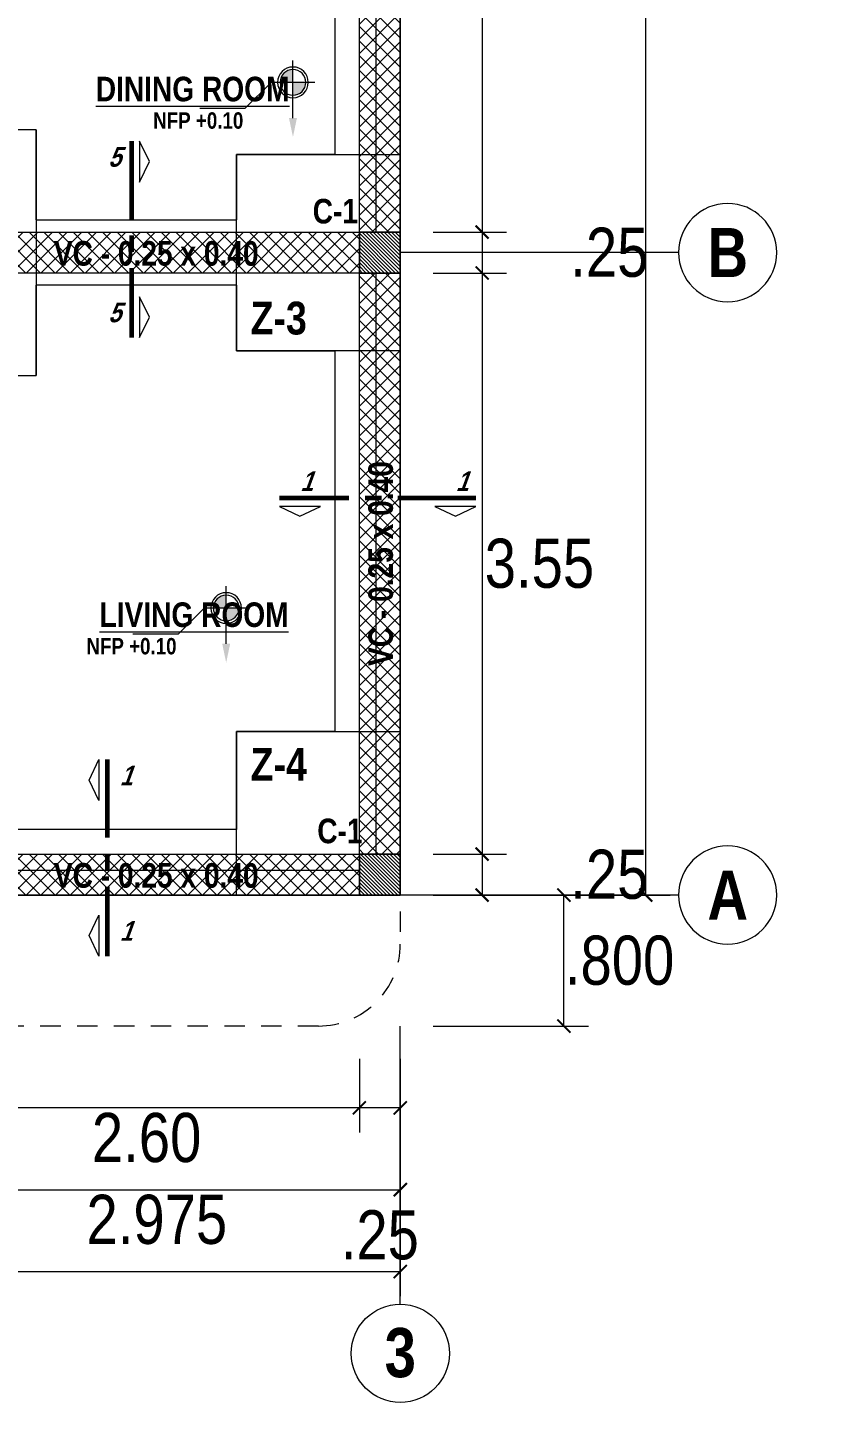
# Model space of a CAD drawing. Header units: millimetres. Extents: x 56 to 215, y 47 to 103.
# Drawn here: x 181.62 to 186.55, y 84.45 to 92.85 of the extents above; entities that cross this region are included whole.
import ezdxf
from ezdxf.enums import TextEntityAlignment as Align

# ---------------------------------------------------------------- set-up
doc = ezdxf.new("R2010")
doc.units = ezdxf.units.MM
doc.linetypes.add('CENTER2', pattern=[28.575, 19.05, -3.175, 3.175, -3.175])
doc.linetypes.add('DASHED2', pattern=[0.375, 0.25, -0.125])
for name, color, linetype, lineweight in [('A_Texto', 43, 'Continuous', 9), ('E_Cimentación', 150, 'Continuous', 50), ('E_Columna', 3, 'Continuous', 25), ('E_Sobrecimiento', 230, 'Continuous', 25), ('E_Viga Secundaria', 133, 'Continuous', 20), ('E_Zapata', 30, 'Continuous', 25), ('G_Cortes', 3, 'Continuous', 60), ('G_Ejes', 253, 'Continuous', 20), ('G_Proyección', 8, 'DASHED2', 15), ('G_Sombreados', 8, 'Continuous', 9), ('G_Texto', 122, 'Continuous', 20)]:
    doc.layers.add(name, color=color, linetype=linetype, lineweight=lineweight)
doc.layers.add('G_Acotación', color=171, linetype='Continuous')
doc.styles.add('Acotacion', font='ARIALN.TTF')
doc.styles.add('AMBIENTES', font='ARIALNB.TTF', dxfattribs={"height": 0.15})
doc.styles.add('Arial Marron', font='ARIALN.TTF')
doc.styles.add('Cotas', font='ARIALNB.TTF', dxfattribs={"height": 0.1})
doc.styles.add('Eje', font='ARIALNB.TTF', dxfattribs={"height": 0.3})
doc.styles.add('Notas', font='ARIALNB.TTF', dxfattribs={"height": 0.15})
doc.styles.add('TITULOS', font='ARIALNB.TTF', dxfattribs={"height": 0.3})
doc.dimstyles.new('Lenin_50', dxfattribs={"dimtxt": 0.3, "dimasz": 0.08, "dimexe": 0.15, "dimexo": 0.2, "dimgap": 0.03, "dimtad": 2, "dimtih": 1, "dimtoh": 1, "dimlfac": -1, "dimzin": 4, "dimdsep": 46, "dimtxsty": 'Acotacion', "dimblk": 'ARCHTICK', "dimcen": 0.08, "dimclrd": 256, "dimclre": 256, "dimclrt": 4, "dimazin": 1, "dimtm": 1e-09, "dimtfac": 1, "dimtmove": 2, "dimatfit": 2, "dimfxl": 1, "dimtolj": 1, "dimlwd": 13, "dimlwe": 18, "dimarcsym": 0})
pattern_1 = [(135, (416.950956, 3.60307), (0.04490128, 0.04490128), []), (45, (416.950956, 3.60307), (0.04490128, -0.04490128), [])]

# ---------------------------------------------------------------- blocks, each defined once
blk = doc.blocks.new('TITULP')
h = blk.add_hatch(color=1)
h.paths.add_polyline_path([(0, -0.0554), (0, -0.134), (0.0785, -0.134, 0.414214)])
h.paths.add_polyline_path([(0, -0.134), (-0.0785, -0.134, 0.414214), (0, -0.2125)])
for p, q in [((0, -0.3527), (0, 0)), ((-0.134, -0.134), (0.134, -0.134)), ((0.2939, -0.2939), (0.5699, -0.2939))]:
    blk.add_line(p, q)
at = {"lineweight": 18}
blk.add_line((0.134, -0.134), (0.2939, -0.2939), dxfattribs=at)
for radius in [0.0937, 0.0785]:
    blk.add_circle((0, -0.134), radius)
blk.add_solid([(0.0242, -0.3527), (0, -0.4678), (-0.0242, -0.3527)])
at = {"style": 'Arial Marron', "width": 1.35}
blk.add_attdef('%%USALA', text='', height=0.14, dxfattribs=at).set_placement((0.3052, -0.1124), align=Align.TOP_LEFT)
at = {"style": 'Arial Marron', "width": 1.1}
blk.add_attdef('NPT%%P0.00', text='', height=0.1, dxfattribs=at).set_placement((0.6033, -0.3972), align=Align.MIDDLE_CENTER)
at = {"style": 'Arial Marron'}
blk.add_attdef('PISO', text='', height=0.08, dxfattribs=at).set_placement((0.6033, -0.5391), align=Align.MIDDLE_CENTER)
blk = doc.blocks.new('Eri')
blk.add_line((-1.7, 0), (0, 0))
blk.add_circle((-2, 0), 0.3)
at = {"color": 1, "style": 'Eje', "flags": 4}
blk.add_attdef('H', text='', height=0.3, dxfattribs=at).set_placement((-2, 0), align=Align.MIDDLE_CENTER)
blk = doc.blocks.new('_ArchTick')
at = {"color": 0, "linetype": 'ByBlock', "const_width": 0.15}
blk.add_lwpolyline([(-0.5, -0.5), (0.5, 0.5)], dxfattribs=at)
blk = doc.blocks.new('*D312')
at = {"layer": 'Defpoints', "color": 0, "transparency": 16777216}
for p in [(177.901, 86.7531), (183.901, 86.7531), (183.901, 85.2531)]:
    blk.add_point(p, dxfattribs=at)
at = {"layer": 'G_Acotación', "lineweight": 18, "transparency": 16777216}
for p, q in [((177.901, 86.5531), (177.901, 85.1031)), ((183.901, 86.5531), (183.901, 85.1031))]:
    blk.add_line(p, q, dxfattribs=at)
at = {"layer": 'G_Acotación', "lineweight": 13, "transparency": 16777216}
blk.add_line((177.901, 85.2531), (183.901, 85.2531), dxfattribs=at)
at = {"layer": 'G_Acotación', "lineweight": 13, "transparency": 16777216, "xscale": 0.08, "yscale": 0.08, "zscale": 0.08, "rotation": 180}
blk.add_blockref('_ArchTick', (177.901, 85.2531), dxfattribs=at)
at = {"layer": 'G_Acotación', "lineweight": 13, "transparency": 16777216, "xscale": 0.08, "yscale": 0.08, "zscale": 0.08}
blk.add_blockref('_ArchTick', (183.901, 85.2531), dxfattribs=at)
at = {"layer": 'G_Acotación', "color": 4, "lineweight": 5, "transparency": 16777216, "insert": (180.901, 85.0699), "char_height": 0.3, "attachment_point": 5, "style": 'Acotacion'}
blk.add_mtext('\\A1;6.000', dxfattribs=at)
blk = doc.blocks.new('*D313')
at = {"layer": 'Defpoints', "color": 0, "transparency": 16777216}
for p in [(180.926, 86.7531), (183.901, 86.7531), (183.901, 85.7531)]:
    blk.add_point(p, dxfattribs=at)
at = {"layer": 'G_Acotación', "lineweight": 18, "transparency": 16777216}
for p, q in [((180.926, 86.5531), (180.926, 85.6031)), ((183.901, 86.5531), (183.901, 85.6031))]:
    blk.add_line(p, q, dxfattribs=at)
at = {"layer": 'G_Acotación', "lineweight": 13, "transparency": 16777216}
blk.add_line((180.926, 85.7531), (183.901, 85.7531), dxfattribs=at)
at = {"layer": 'G_Acotación', "lineweight": 13, "transparency": 16777216, "xscale": 0.08, "yscale": 0.08, "zscale": 0.08, "rotation": 180}
blk.add_blockref('_ArchTick', (180.926, 85.7531), dxfattribs=at)
at = {"layer": 'G_Acotación', "lineweight": 13, "transparency": 16777216, "xscale": 0.08, "yscale": 0.08, "zscale": 0.08}
blk.add_blockref('_ArchTick', (183.901, 85.7531), dxfattribs=at)
at = {"layer": 'G_Acotación', "color": 4, "lineweight": 5, "transparency": 16777216, "insert": (182.4135, 85.5699), "char_height": 0.3, "attachment_point": 5, "style": 'Acotacion'}
blk.add_mtext('\\A1;2.975', dxfattribs=at)
blk = doc.blocks.new('*D317')
at = {"layer": 'Defpoints', "color": 0, "transparency": 16777216}
for p in [(183.901, 100.0531), (185.401, 100.0531), (183.901, 87.5531)]:
    blk.add_point(p, dxfattribs=at)
at = {"layer": 'G_Acotación', "lineweight": 18, "transparency": 16777216}
for p, q in [((184.101, 100.0531), (185.551, 100.0531)), ((184.101, 87.5531), (185.551, 87.5531))]:
    blk.add_line(p, q, dxfattribs=at)
at = {"layer": 'G_Acotación', "lineweight": 13, "transparency": 16777216}
blk.add_line((185.401, 87.5531), (185.401, 100.0531), dxfattribs=at)
at = {"layer": 'G_Acotación', "lineweight": 13, "transparency": 16777216, "xscale": 0.08, "yscale": 0.08, "zscale": 0.08}
for p, rotation in [((185.401, 100.0531), 90), ((185.401, 87.5531), 270)]:
    blk.add_blockref('_ArchTick', p, dxfattribs=dict(at, rotation=rotation))
at = {"layer": 'G_Acotación', "color": 4, "lineweight": 5, "transparency": 16777216, "insert": (185.9297, 93.8031), "char_height": 0.3, "attachment_point": 5, "style": 'Acotacion'}
blk.add_mtext('\\A1;12.500', dxfattribs=at)
blk = doc.blocks.new('*D319')
at = {"layer": 'Defpoints', "color": 0, "transparency": 16777216}
for p in [(183.901, 87.5531), (184.901, 87.5531), (183.901, 86.7531)]:
    blk.add_point(p, dxfattribs=at)
at = {"layer": 'G_Acotación', "lineweight": 18, "transparency": 16777216}
for p, q in [((184.101, 87.5531), (185.051, 87.5531)), ((184.101, 86.7531), (185.051, 86.7531))]:
    blk.add_line(p, q, dxfattribs=at)
at = {"layer": 'G_Acotación', "lineweight": 13, "transparency": 16777216}
blk.add_line((184.901, 86.7531), (184.901, 87.5531), dxfattribs=at)
at = {"layer": 'G_Acotación', "lineweight": 13, "transparency": 16777216, "xscale": 0.08, "yscale": 0.08, "zscale": 0.08}
for p, rotation in [((184.901, 87.5531), 90), ((184.901, 86.7531), 270)]:
    blk.add_blockref('_ArchTick', p, dxfattribs=dict(at, rotation=rotation))
at = {"layer": 'G_Acotación', "color": 4, "lineweight": 5, "transparency": 16777216, "insert": (185.2411, 87.1531), "char_height": 0.3, "attachment_point": 5, "style": 'Acotacion'}
blk.add_mtext('\\A1;.800', dxfattribs=at)
blk = doc.blocks.new('*D328')
at = {"layer": 'Defpoints', "color": 0, "transparency": 16777216}
for p in [(183.651, 86.7531), (183.901, 86.7531), (183.651, 86.2531)]:
    blk.add_point(p, dxfattribs=at)
at = {"layer": 'G_Acotación', "lineweight": 18, "transparency": 16777216}
for p, q in [((183.651, 86.5531), (183.651, 86.1031)), ((183.901, 86.5531), (183.901, 86.1031))]:
    blk.add_line(p, q, dxfattribs=at)
at = {"layer": 'G_Acotación', "lineweight": 13, "transparency": 16777216}
blk.add_line((183.901, 86.2531), (183.651, 86.2531), dxfattribs=at)
at = {"layer": 'G_Acotación', "lineweight": 13, "transparency": 16777216, "xscale": 0.08, "yscale": 0.08, "zscale": 0.08, "rotation": 180}
blk.add_blockref('_ArchTick', (183.651, 86.2531), dxfattribs=at)
at = {"layer": 'G_Acotación', "lineweight": 13, "transparency": 16777216, "xscale": 0.08, "yscale": 0.08, "zscale": 0.08}
blk.add_blockref('_ArchTick', (183.901, 86.2531), dxfattribs=at)
at = {"layer": 'G_Acotación', "color": 4, "lineweight": 5, "transparency": 16777216, "insert": (183.776, 85.4754), "char_height": 0.3, "attachment_point": 5, "style": 'Acotacion'}
blk.add_mtext('\\A1;.25', dxfattribs=at)
blk = doc.blocks.new('*D329')
at = {"layer": 'Defpoints', "color": 0, "transparency": 16777216}
for p in [(181.051, 86.7531), (183.651, 86.7531), (181.051, 86.2531)]:
    blk.add_point(p, dxfattribs=at)
at = {"layer": 'G_Acotación', "lineweight": 18, "transparency": 16777216}
for p, q in [((181.051, 86.5531), (181.051, 86.1031)), ((183.651, 86.5531), (183.651, 86.1031))]:
    blk.add_line(p, q, dxfattribs=at)
at = {"layer": 'G_Acotación', "lineweight": 13, "transparency": 16777216}
blk.add_line((183.651, 86.2531), (181.051, 86.2531), dxfattribs=at)
at = {"layer": 'G_Acotación', "lineweight": 13, "transparency": 16777216, "xscale": 0.08, "yscale": 0.08, "zscale": 0.08, "rotation": 180}
blk.add_blockref('_ArchTick', (181.051, 86.2531), dxfattribs=at)
at = {"layer": 'G_Acotación', "lineweight": 13, "transparency": 16777216, "xscale": 0.08, "yscale": 0.08, "zscale": 0.08}
blk.add_blockref('_ArchTick', (183.651, 86.2531), dxfattribs=at)
at = {"layer": 'G_Acotación', "color": 4, "lineweight": 5, "transparency": 16777216, "insert": (182.351, 86.0699), "char_height": 0.3, "attachment_point": 5, "style": 'Acotacion'}
blk.add_mtext('\\A1;2.60', dxfattribs=at)
blk = doc.blocks.new('*D442')
at = {"layer": 'Defpoints', "color": 0, "transparency": 16777216}
for p in [(183.901, 95.9031), (183.901, 91.6031), (184.401, 91.6031)]:
    blk.add_point(p, dxfattribs=at)
at = {"layer": 'G_Acotación', "lineweight": 18, "transparency": 16777216}
for p, q in [((184.101, 95.9031), (184.551, 95.9031)), ((184.101, 91.6031), (184.551, 91.6031))]:
    blk.add_line(p, q, dxfattribs=at)
at = {"layer": 'G_Acotación', "lineweight": 13, "transparency": 16777216}
blk.add_line((184.401, 95.9031), (184.401, 91.6031), dxfattribs=at)
at = {"layer": 'G_Acotación', "lineweight": 13, "transparency": 16777216, "xscale": 0.08, "yscale": 0.08, "zscale": 0.08}
for p, rotation in [((184.401, 95.9031), 90), ((184.401, 91.6031), 270)]:
    blk.add_blockref('_ArchTick', p, dxfattribs=dict(at, rotation=rotation))
at = {"layer": 'G_Acotación', "color": 4, "lineweight": 5, "transparency": 16777216, "insert": (184.755, 93.7531), "char_height": 0.3, "attachment_point": 5, "style": 'Acotacion'}
blk.add_mtext('\\A1;4.30', dxfattribs=at)
blk = doc.blocks.new('*D443')
at = {"layer": 'Defpoints', "color": 0, "transparency": 16777216}
for p in [(183.901, 91.6031), (183.901, 91.3531), (184.401, 91.3531)]:
    blk.add_point(p, dxfattribs=at)
at = {"layer": 'G_Acotación', "lineweight": 18, "transparency": 16777216}
for p, q in [((184.101, 91.6031), (184.551, 91.6031)), ((184.101, 91.3531), (184.551, 91.3531))]:
    blk.add_line(p, q, dxfattribs=at)
at = {"layer": 'G_Acotación', "lineweight": 13, "transparency": 16777216}
blk.add_line((184.401, 91.6031), (184.401, 91.3531), dxfattribs=at)
at = {"layer": 'G_Acotación', "lineweight": 13, "transparency": 16777216, "xscale": 0.08, "yscale": 0.08, "zscale": 0.08}
for p, rotation in [((184.401, 91.6031), 90), ((184.401, 91.3531), 270)]:
    blk.add_blockref('_ArchTick', p, dxfattribs=dict(at, rotation=rotation))
at = {"layer": 'G_Acotación', "color": 4, "lineweight": 5, "transparency": 16777216, "insert": (185.1786, 91.4781), "char_height": 0.3, "attachment_point": 5, "style": 'Acotacion'}
blk.add_mtext('\\A1;.25', dxfattribs=at)
blk = doc.blocks.new('*D335')
at = {"layer": 'Defpoints', "color": 0, "transparency": 16777216}
for p in [(183.901, 91.3531), (183.901, 87.8031), (184.401, 87.8031)]:
    blk.add_point(p, dxfattribs=at)
at = {"layer": 'G_Acotación', "lineweight": 18, "transparency": 16777216}
for p, q in [((184.101, 91.3531), (184.551, 91.3531)), ((184.101, 87.8031), (184.551, 87.8031))]:
    blk.add_line(p, q, dxfattribs=at)
at = {"layer": 'G_Acotación', "lineweight": 13, "transparency": 16777216}
blk.add_line((184.401, 91.3531), (184.401, 87.8031), dxfattribs=at)
at = {"layer": 'G_Acotación', "lineweight": 13, "transparency": 16777216, "xscale": 0.08, "yscale": 0.08, "zscale": 0.08}
for p, rotation in [((184.401, 91.3531), 90), ((184.401, 87.8031), 270)]:
    blk.add_blockref('_ArchTick', p, dxfattribs=dict(at, rotation=rotation))
at = {"layer": 'G_Acotación', "color": 4, "lineweight": 5, "transparency": 16777216, "insert": (184.7514, 89.5781), "char_height": 0.3, "attachment_point": 5, "style": 'Acotacion'}
blk.add_mtext('\\A1;3.55', dxfattribs=at)
blk = doc.blocks.new('*D336')
at = {"layer": 'Defpoints', "color": 0, "transparency": 16777216}
for p in [(183.901, 87.8031), (183.901, 87.5531), (184.401, 87.5531)]:
    blk.add_point(p, dxfattribs=at)
at = {"layer": 'G_Acotación', "lineweight": 18, "transparency": 16777216}
for p, q in [((184.101, 87.8031), (184.551, 87.8031)), ((184.101, 87.5531), (184.551, 87.5531))]:
    blk.add_line(p, q, dxfattribs=at)
at = {"layer": 'G_Acotación', "lineweight": 13, "transparency": 16777216}
blk.add_line((184.401, 87.8031), (184.401, 87.5531), dxfattribs=at)
at = {"layer": 'G_Acotación', "lineweight": 13, "transparency": 16777216, "xscale": 0.08, "yscale": 0.08, "zscale": 0.08}
for p, rotation in [((184.401, 87.8031), 90), ((184.401, 87.5531), 270)]:
    blk.add_blockref('_ArchTick', p, dxfattribs=dict(at, rotation=rotation))
at = {"layer": 'G_Acotación', "color": 4, "lineweight": 5, "transparency": 16777216, "insert": (185.1786, 87.6781), "char_height": 0.3, "attachment_point": 5, "style": 'Acotacion'}
blk.add_mtext('\\A1;.25', dxfattribs=at)
blk = doc.blocks.new('Corte 2')
at = {"linetype": 'CENTER2', "lineweight": 60, "ltscale": 0.025}
blk.add_line((-0.4, 0), (0.8, 0), dxfattribs=at)
at = {"lineweight": 20}
for points in [[(-0.4, 0.05), (-0.15, 0.05), (-0.275, 0.11), (-0.4, 0.05)], [(0.55, 0.05), (0.8, 0.05), (0.675, 0.11), (0.55, 0.05)]]:
    blk.add_lwpolyline(points, dxfattribs=at)
at = {"ltscale": 1.1, "style": 'Notas', "oblique": 20, "flags": 4}
for p in [(-0.3035, -0.1041), (0.6465, -0.1041)]:
    blk.add_attdef('CO', text='', height=0.12, dxfattribs=at).set_placement(p, align=Align.MIDDLE_CENTER)

msp = doc.modelspace()

# ---------------------------------------------------------------- hatches: boundary and pattern name
at = {"layer": 'E_Columna', "lineweight": 5}
h = msp.add_hatch(dxfattribs=at)
h.set_pattern_fill('LINE', color=256, scale=0.005, angle=45, style=0)
h.set_pattern_definition([(135, (293.047002, 7.8398), (0.0112253202, 0.0112253202), [])])
h.paths.add_polyline_path([(183.901, 91.3531), (183.651, 91.3531), (183.651, 91.6031), (183.901, 91.6031)])
h = msp.add_hatch(dxfattribs=at)
h.set_pattern_fill('LINE', color=256, scale=0.005, angle=45, style=0)
h.set_pattern_definition([(135, (293.047002, 7.6898), (0.0112253202, 0.0112253202), [])])
h.paths.add_polyline_path([(183.901, 87.5531), (183.651, 87.5531), (183.651, 87.8031), (183.901, 87.8031)])
at = {"layer": 'G_Sombreados', "lineweight": 5}
h = msp.add_hatch(dxfattribs=at)
h.set_pattern_fill('NET', color=256, scale=0.02, angle=45, style=0)
h.set_pattern_definition(pattern_1)
h.paths.add_polyline_path([(183.901, 91.6031), (183.651, 91.6031), (183.651, 95.9031), (183.901, 95.9031)])
h = msp.add_hatch(dxfattribs=at)
h.set_pattern_fill('NET', color=256, scale=0.02, angle=45, style=0)
h.set_pattern_definition([(45, (-10.249044, 24.85307), (-0.04490128, 0.04490128), []), (135, (-10.249044, 24.85307), (-0.04490128, -0.04490128), [])])
h.paths.add_polyline_path([(183.651, 91.3531), (181.051, 91.3531), (181.051, 91.6031), (183.651, 91.6031)])
h = msp.add_hatch(dxfattribs=at)
h.set_pattern_fill('NET', color=256, scale=0.02, angle=45, style=0)
h.set_pattern_definition(pattern_1)
h.paths.add_polyline_path([(183.901, 87.8031), (183.651, 87.8031), (183.651, 91.3531), (183.901, 91.3531)])
h = msp.add_hatch(dxfattribs=at)
h.set_pattern_fill('NET', color=256, scale=0.02, angle=45, style=0)
h.set_pattern_definition([(45, (-10.249044, 21.05307), (-0.04490128, 0.04490128), []), (135, (-10.249044, 21.05307), (-0.04490128, -0.04490128), [])])
h.paths.add_polyline_path([(183.651, 87.5531), (181.051, 87.5531), (181.051, 87.8031), (183.651, 87.8031)])

# ---------------------------------------------------------------- linework, layer by layer
at = {"layer": 'E_Cimentación', "lineweight": 5}
for p, q in [((181.676, 91.6781), (182.901, 91.6781)), ((182.901, 91.2781), (181.676, 91.2781))]:
    msp.add_line(p, q, dxfattribs=at)
msp.add_lwpolyline([(183.901, 87.5531), (177.901, 87.5531), (177.901, 100.0531), (183.901, 100.0531)], close=True, dxfattribs=at)
for points in [[(181.176, 92.3531), (181.176, 95.4281), (181.526, 95.4281), (181.526, 95.8781), (182.901, 95.8781), (182.901, 95.4281), (183.501, 95.4281), (183.501, 94.0281), (183.151, 94.0281), (183.151, 93.6281), (183.501, 93.6281), (183.501, 92.0781), (182.901, 92.0781), (182.901, 91.6781)], [(181.676, 91.6781), (181.676, 92.2281), (181.176, 92.2281), (181.176, 92.3531)], [(182.901, 91.2781), (182.901, 90.8781), (183.501, 90.8781), (183.501, 88.5531), (182.901, 88.5531), (182.901, 87.9531), (181.526, 87.9531), (181.526, 88.5531), (181.176, 88.5531)], [(181.176, 90.7281), (181.676, 90.7281), (181.676, 91.2781)]]:
    msp.add_lwpolyline(points, dxfattribs=at)
at = {"layer": 'E_Columna', "lineweight": 5}
for points in [[(183.901, 91.3531), (183.651, 91.3531), (183.651, 91.6031), (183.901, 91.6031)], [(183.901, 87.5531), (183.651, 87.5531), (183.651, 87.8031), (183.901, 87.8031)]]:
    msp.add_lwpolyline(points, close=True, dxfattribs=at)
at = {"layer": 'E_Sobrecimiento', "lineweight": 5}
msp.add_lwpolyline([(183.751, 93.7531), (183.751, 91.6031), (183.651, 91.6031), (183.651, 91.3531), (183.751, 91.3531), (183.751, 87.8031), (183.651, 87.8031), (183.651, 87.7031), (183.401, 87.7031), (181.051, 87.7031), (181.051, 88.3031), (180.901, 88.3031), (180.901, 87.8031), (180.801, 87.8031), (180.801, 87.5531), (183.401, 87.5531), (183.901, 87.5531), (183.901, 100.0531)], dxfattribs=at)
at = {"layer": 'E_Viga Secundaria', "lineweight": 5}
for points in [[(183.901, 91.6031), (183.651, 91.6031), (183.651, 95.9031), (183.901, 95.9031)], [(183.651, 91.3531), (181.051, 91.3531), (181.051, 91.6031), (183.651, 91.6031)], [(183.901, 87.8031), (183.651, 87.8031), (183.651, 91.3531), (183.901, 91.3531)], [(183.651, 87.5531), (181.051, 87.5531), (181.051, 87.8031), (183.651, 87.8031)]]:
    msp.add_lwpolyline(points, close=True, dxfattribs=at)
at = {"layer": 'E_Zapata', "lineweight": 5}
msp.add_lwpolyline([(181.676, 92.2281), (181.676, 90.7281)], dxfattribs=at)
for points in [[(183.901, 90.8781), (182.901, 90.8781), (182.901, 92.0781), (183.901, 92.0781)], [(183.901, 87.5531), (182.901, 87.5531), (182.901, 88.5531), (183.901, 88.5531)]]:
    msp.add_lwpolyline(points, close=True, dxfattribs=at)
at = {"layer": 'G_Proyección', "lineweight": 5, "ltscale": 0.5}
msp.add_lwpolyline([(183.901, 100.0531), (183.901, 100.0531), (183.901, 87.2531, -0.414214), (183.401, 86.7531), (178.401, 86.7531, -0.414214), (177.901, 87.2531), (177.901, 100.0531), (177.901, 100.0531), (183.901, 100.0531), (183.901, 100.0531)], format="xyb", close=True, dxfattribs=at)

# ---------------------------------------------------------------- block references
at = {"layer": 'A_Texto', "lineweight": 5}
ref = msp.add_blockref('TITULP', (183.2452, 92.652), dxfattribs=dict(at, xscale=-1))
ref.add_attrib('NPT%%P0.00', 'NFP +0.10', dxfattribs={"layer": '0', "color": 30, "height": 0.1, "style": 'Cotas'}).set_placement((182.6666, 92.2848), align=Align.MIDDLE_CENTER)
ref.add_attrib('%%USALA', '%%UDINING ROOM', dxfattribs={"layer": '0', "height": 0.15, "style": 'AMBIENTES'}).set_placement((182.0404, 92.5522), align=Align.TOP_LEFT)
ref = msp.add_blockref('TITULP', (182.8372, 89.4407), dxfattribs=dict(at, xscale=-1))
ref.add_attrib('NPT%%P0.00', 'NFP +0.10', dxfattribs={"layer": '0', "color": 30, "height": 0.1, "style": 'Cotas'}).set_placement((182.2585, 89.0735), align=Align.MIDDLE_CENTER)
ref.add_attrib('%%USALA', '%%ULIVING ROOM', dxfattribs={"layer": '0', "height": 0.15, "style": 'AMBIENTES'}).set_placement((182.0635, 89.3409), align=Align.TOP_LEFT)
at = {"layer": 'G_Cortes', "lineweight": 5}
ref = msp.add_blockref('Corte 2', (182.2578, 91.7587), dxfattribs=dict(at, rotation=270))
ref.add_attrib('CO', '5', dxfattribs={"layer": '0', "ltscale": 1.1, "height": 0.12, "style": 'Notas', "oblique": 20, "flags": 4}).set_placement((182.1538, 92.0623), align=Align.MIDDLE_CENTER)
ref.add_attrib('CO', '5', dxfattribs={"layer": '0', "ltscale": 1.1, "height": 0.12, "style": 'Notas', "oblique": 20, "flags": 4}).set_placement((182.1538, 91.1123), align=Align.MIDDLE_CENTER)
ref = msp.add_blockref('Corte 2', (183.9627, 89.9776), dxfattribs=dict(at, rotation=180))
ref.add_attrib('CO', '1', dxfattribs={"layer": '0', "ltscale": 1.1, "height": 0.12, "style": 'Notas', "oblique": 20, "flags": 4}).set_placement((184.2777, 90.0813), align=Align.MIDDLE_CENTER)
ref.add_attrib('CO', '1', dxfattribs={"layer": '0', "ltscale": 1.1, "height": 0.12, "style": 'Notas', "oblique": 20, "flags": 4}).set_placement((183.3277, 90.0813), align=Align.MIDDLE_CENTER)
ref = msp.add_blockref('Corte 2', (182.1092, 87.9804), dxfattribs=dict(at, xscale=-1, rotation=90))
ref.add_attrib('CO', '1', dxfattribs={"layer": '0', "ltscale": 1.1, "height": 0.12, "style": 'Notas', "oblique": 20, "flags": 4}).set_placement((182.2247, 88.2839), align=Align.MIDDLE_CENTER)
ref.add_attrib('CO', '1', dxfattribs={"layer": '0', "ltscale": 1.1, "height": 0.12, "style": 'Notas', "oblique": 20, "flags": 4}).set_placement((182.2247, 87.3339), align=Align.MIDDLE_CENTER)
at = {"layer": 'G_Ejes', "lineweight": 5}
ref = msp.add_blockref('Eri', (183.901, 91.4781), dxfattribs=dict(at, xscale=-1))
ref.add_attrib('H', 'B', dxfattribs={"layer": '0', "color": 1, "height": 0.3, "style": 'Eje', "flags": 4}).set_placement((185.9022, 91.4781), align=Align.MIDDLE_CENTER)
ref = msp.add_blockref('Eri', (183.901, 87.5531), dxfattribs=dict(at, xscale=-1))
ref.add_attrib('H', 'A', dxfattribs={"layer": '0', "color": 1, "height": 0.3, "style": 'Eje', "flags": 4}).set_placement((185.902, 87.5531), align=Align.MIDDLE_CENTER)
ref = msp.add_blockref('Eri', (183.901, 86.7531), dxfattribs=dict(at, rotation=90))
ref.add_attrib('H', '3', dxfattribs={"layer": '0', "color": 1, "height": 0.3, "style": 'Eje', "flags": 4}).set_placement((183.901, 84.7582), align=Align.MIDDLE_CENTER)

# ---------------------------------------------------------------- texts
at = {"layer": 'A_Texto', "lineweight": 5, "style": 'Notas'}
for s, height, rotation, p in [('C-1', 0.15, 0.03015, (183.5043, 91.656)), ('Z-3', 0.2, 359.96985, (183.1582, 90.9781)), ('Z-4', 0.2, 0.03015, (183.1584, 88.2524)), ('C-1', 0.15, 0.03015, (183.5323, 87.8699))]:
    msp.add_text(s, height=height, rotation=rotation, dxfattribs=at).set_placement(p, align=Align.CENTER)
at = {"layer": 'G_Texto', "lineweight": 5, "style": 'TITULOS'}
for p in [(182.4099, 91.3531), (182.4099, 87.5531)]:
    msp.add_text('VC - 0.25 x 0.40', height=0.15, dxfattribs=at).set_placement(p, align=Align.BOTTOM_CENTER)
msp.add_text('VC - 0.25 x 0.40', height=0.15, rotation=90, dxfattribs=at).set_placement((183.901, 89.5781), align=Align.BOTTOM_CENTER)

# ---------------------------------------------------------------- dimensions: what is measured, and where the dimension line sits
at = {"layer": 'G_Acotación', "lineweight": 5}
for base, p1, p2, angle, override, picture, middle in [((185.401, 100.0531), (183.901, 87.5531), (183.901, 100.0531), 90, {"dimdec": 3, "dimfxl": 0.06}, '*D317', (185.9297, 93.8031)), ((184.401, 91.6031), (183.901, 95.9031), (183.901, 91.6031), 90, {"dimfxl": 0.06}, '*D442', (184.755, 93.7531)), ((184.401, 91.3531), (183.901, 91.6031), (183.901, 91.3531), 90, {"dimfxl": 0.06}, '*D443', (185.1786, 91.4781)), ((184.401, 87.8031), (183.901, 91.3531), (183.901, 87.8031), 90, {"dimfxl": 0.06}, '*D335', (184.7514, 89.5781)), ((184.401, 87.5531), (183.901, 87.8031), (183.901, 87.5531), 90, {"dimfxl": 0.06}, '*D336', (185.1786, 87.6781)), ((184.901, 87.5531), (183.901, 86.7531), (183.901, 87.5531), 90, {"dimdec": 3, "dimfxl": 0.06}, '*D319', (185.2411, 87.1531)), ((183.901, 85.2531), (177.901, 86.7531), (183.901, 86.7531), 180, {"dimdec": 3, "dimfxl": 0.06}, '*D312', (180.901, 85.0699)), ((183.901, 85.7531), (180.926, 86.7531), (183.901, 86.7531), 180, {"dimdec": 3, "dimfxl": 0.06}, '*D313', (182.4135, 85.5699)), ((181.051, 86.2531), (183.651, 86.7531), (181.051, 86.7531), 180, {"dimfxl": 0.06}, '*D329', (182.351, 86.0699)), ((183.651, 86.2531), (183.901, 86.7531), (183.651, 86.7531), 180, {"dimfxl": 0.06}, '*D328', (183.776, 85.4754))]:
    dim = msp.add_linear_dim(base=base, p1=p1, p2=p2, angle=angle, dimstyle='Lenin_50', override=override, dxfattribs=at)
    dim.commit()
    dim.dimension.update_dxf_attribs({"geometry": picture, "text_midpoint": middle})

doc.saveas('drawing.dxf')
